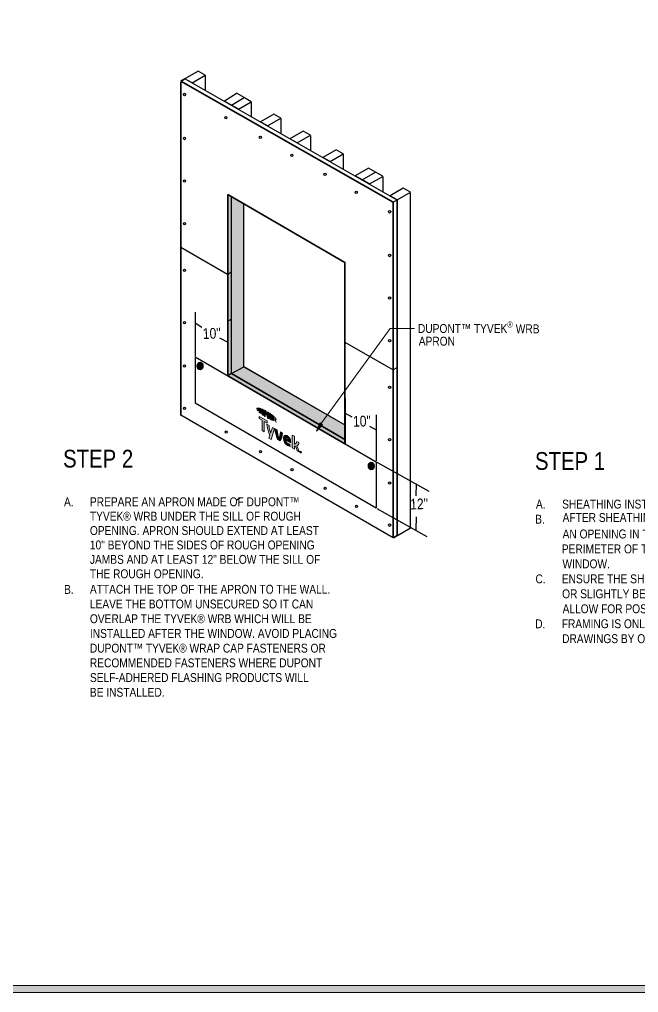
# Model space of a CAD drawing. Header units: inches. Extents: x -17.6 to 82.3, y -15.1 to 23.2.
# Drawn here: x 4.56 to 15.44, y -11.06 to 6.06 of the extents above; entities that cross this region are included whole.
import ezdxf

# ---------------------------------------------------------------- set-up
doc = ezdxf.new("R2010")
doc.units = ezdxf.units.IN
doc.header["$MEASUREMENT"] = 0
doc.linetypes.add('AI-Linetype-3', pattern=[1.199738, 0.599869, -0.119974, 0.119974, -0.119974, 0.119974, -0.119974])
doc.linetypes.add('AI-Linetype-4', pattern=[1.199738, 0.599869, -0.119974, 0.119974, -0.119974, 0.119974, -0.119974])
for name, color, linetype, lineweight in [('.ATI-TEXT', 7, 'Continuous', 0), ('G-ANNO-TTLB', 7, 'Continuous', 0), ('TYVEK', 7, 'Continuous', 0), ('wall scratch', 7, 'Continuous', 0), ('X-REF - TRACED', 7, 'Continuous', 0)]:
    doc.layers.add(name, color=color, linetype=linetype, lineweight=lineweight)

# ---------------------------------------------------------------- blocks, each defined once
blk = doc.blocks.new('Block_41')
at = {"layer": 'TYVEK', "color": 2, "lineweight": 25, "true_color": 0xffff00}
for p, q in [((8.287, 1.616), (8.22, 1.577)), ((8.287, -0.17), (8.22, -0.209))]:
    blk.add_line(p, q, dxfattribs=at)
blk = doc.blocks.new('Block_119')
at = {"layer": 'TYVEK', "color": 1, "lineweight": 25, "true_color": 0xff0000}
for points in [[(9.12, -0.749)], [(10.267, -1.411)]]:
    blk.add_lwpolyline(points, dxfattribs=at)
blk = doc.blocks.new('Block_297')
at = {"layer": 'TYVEK', "color": 252, "lineweight": 25, "true_color": 0x848484}
for centre in [(8.186, 4.334), (8.792, 3.988), (9.346, 3.671), (9.929, 3.338), (10.479, 3.02)]:
    blk.add_ellipse(centre, major_axis=(0, 0.0221), ratio=0.812499, dxfattribs=at)
blk = doc.blocks.new('Block_298')
at = {"layer": 'TYVEK', "color": 252, "lineweight": 25, "true_color": 0x848484}
for centre in [(8.189, -1.199), (8.795, -1.544), (9.349, -1.86), (9.932, -2.19), (10.482, -2.505)]:
    blk.add_ellipse(centre, major_axis=(0, 0.0221), ratio=0.812499, dxfattribs=at)
blk = doc.blocks.new('Block_355')
at = {"layer": 'X-REF - TRACED', "true_color": 0x848484, "transparency": 33554687}
h = blk.add_hatch(color=252, dxfattribs=at)
h.dxf.hatch_style = 2
edge = h.paths.add_edge_path()
edge.add_spline(control_points=[(8.728, -0.787), (8.728, -0.797), (8.737, -0.812), (8.751, -0.828), (8.751, -0.828), (8.751, -0.774), (8.751, -0.774), (8.737, -0.773), (8.728, -0.777), (8.728, -0.787)], knot_values=[0, 0, 0, 0, 1, 1, 1, 2, 2, 2, 3, 3, 3, 3], degree=3, periodic=0)
h = blk.add_hatch(color=252, dxfattribs=at)
h.dxf.hatch_style = 2
edge = h.paths.add_edge_path()
edge.add_spline(control_points=[(8.796, -0.849), (8.796, -0.853), (8.794, -0.853), (8.791, -0.852), (8.789, -0.85), (8.786, -0.848), (8.783, -0.846), (8.783, -0.846), (8.783, -0.793), (8.783, -0.793), (8.786, -0.794), (8.789, -0.795), (8.791, -0.796), (8.794, -0.798), (8.796, -0.8), (8.796, -0.804), (8.796, -0.804), (8.796, -0.849), (8.796, -0.849)], knot_values=[0, 0, 0, 0, 1, 1, 1, 2, 2, 2, 3, 3, 3, 4, 4, 4, 5, 5, 5, 6, 6, 6, 6], degree=3, periodic=0)
edge = h.paths.add_edge_path()
edge.add_spline(control_points=[(8.793, -0.783), (8.789, -0.781), (8.783, -0.779), (8.772, -0.776), (8.772, -0.776), (8.772, -0.849), (8.772, -0.849), (8.781, -0.858), (8.789, -0.864), (8.793, -0.866), (8.802, -0.872), (8.808, -0.868), (8.808, -0.858), (8.808, -0.858), (8.808, -0.809), (8.808, -0.809), (8.808, -0.799), (8.802, -0.789), (8.793, -0.783)], knot_values=[0, 0, 0, 0, 1, 1, 1, 2, 2, 2, 3, 3, 3, 4, 4, 4, 5, 5, 5, 6, 6, 6, 6], degree=3, periodic=0)
h = blk.add_hatch(color=252, dxfattribs=at)
h.dxf.hatch_style = 2
edge = h.paths.add_edge_path()
edge.add_spline(control_points=[(8.841, -0.883), (8.841, -0.888), (8.84, -0.89), (8.835, -0.886), (8.831, -0.883), (8.829, -0.88), (8.829, -0.875), (8.829, -0.875), (8.829, -0.796), (8.829, -0.796), (8.826, -0.795), (8.82, -0.792), (8.817, -0.791), (8.817, -0.791), (8.817, -0.871), (8.817, -0.871), (8.817, -0.884), (8.822, -0.892), (8.835, -0.901), (8.847, -0.909), (8.854, -0.906), (8.854, -0.892), (8.854, -0.892), (8.854, -0.808), (8.854, -0.808), (8.851, -0.807), (8.843, -0.803), (8.841, -0.801), (8.841, -0.801), (8.841, -0.883), (8.841, -0.883)], knot_values=[0, 0, 0, 0, 1, 1, 1, 2, 2, 2, 3, 3, 3, 4, 4, 4, 5, 5, 5, 6, 6, 6, 7, 7, 7, 8, 8, 8, 9, 9, 9, 10, 10, 10, 10], degree=3, periodic=0)
h = blk.add_hatch(color=252, dxfattribs=at)
h.dxf.hatch_style = 2
edge = h.paths.add_edge_path()
edge.add_spline(control_points=[(8.888, -0.876), (8.888, -0.881), (8.887, -0.882), (8.882, -0.879), (8.882, -0.879), (8.877, -0.877), (8.877, -0.877), (8.877, -0.877), (8.877, -0.835), (8.877, -0.835), (8.879, -0.836), (8.88, -0.836), (8.881, -0.837), (8.887, -0.84), (8.888, -0.843), (8.888, -0.848), (8.888, -0.848), (8.888, -0.876), (8.888, -0.876)], knot_values=[0, 0, 0, 0, 1, 1, 1, 2, 2, 2, 3, 3, 3, 4, 4, 4, 5, 5, 5, 6, 6, 6, 6], degree=3, periodic=0)
edge = h.paths.add_edge_path()
edge.add_spline(control_points=[(8.882, -0.823), (8.88, -0.821), (8.872, -0.817), (8.864, -0.813), (8.864, -0.813), (8.864, -0.919), (8.864, -0.919), (8.867, -0.921), (8.873, -0.925), (8.877, -0.927), (8.877, -0.927), (8.877, -0.891), (8.877, -0.891), (8.877, -0.891), (8.882, -0.894), (8.882, -0.894), (8.896, -0.902), (8.902, -0.898), (8.902, -0.885), (8.902, -0.885), (8.902, -0.853), (8.902, -0.853), (8.902, -0.84), (8.895, -0.83), (8.882, -0.823)], knot_values=[0, 0, 0, 0, 1, 1, 1, 2, 2, 2, 3, 3, 3, 4, 4, 4, 5, 5, 5, 6, 6, 6, 7, 7, 7, 8, 8, 8, 8], degree=3, periodic=0)
h = blk.add_hatch(color=252, dxfattribs=at)
h.dxf.hatch_style = 2
edge = h.paths.add_edge_path()
edge.add_spline(control_points=[(8.935, -0.94), (8.935, -0.944), (8.934, -0.946), (8.929, -0.943), (8.924, -0.941), (8.923, -0.938), (8.923, -0.933), (8.923, -0.933), (8.923, -0.867), (8.923, -0.867), (8.923, -0.863), (8.924, -0.861), (8.929, -0.864), (8.934, -0.867), (8.935, -0.87), (8.935, -0.874), (8.935, -0.874), (8.935, -0.94), (8.935, -0.94)], knot_values=[0, 0, 0, 0, 1, 1, 1, 2, 2, 2, 3, 3, 3, 4, 4, 4, 5, 5, 5, 6, 6, 6, 6], degree=3, periodic=0)
edge = h.paths.add_edge_path()
edge.add_spline(control_points=[(8.929, -0.849), (8.917, -0.841), (8.91, -0.843), (8.91, -0.857), (8.91, -0.857), (8.91, -0.927), (8.91, -0.927), (8.91, -0.942), (8.916, -0.951), (8.929, -0.958), (8.942, -0.965), (8.948, -0.963), (8.948, -0.947), (8.948, -0.947), (8.948, -0.881), (8.948, -0.881), (8.948, -0.866), (8.942, -0.857), (8.929, -0.849)], knot_values=[0, 0, 0, 0, 1, 1, 1, 2, 2, 2, 3, 3, 3, 4, 4, 4, 5, 5, 5, 6, 6, 6, 6], degree=3, periodic=0)
h = blk.add_hatch(color=252, dxfattribs=at)
h.dxf.hatch_style = 2
edge = h.paths.add_edge_path()
edge.add_spline(control_points=[(8.984, -0.94), (8.984, -0.94), (8.97, -0.878), (8.97, -0.878), (8.966, -0.875), (8.961, -0.871), (8.957, -0.869), (8.957, -0.869), (8.957, -0.971), (8.957, -0.971), (8.96, -0.972), (8.967, -0.975), (8.97, -0.977), (8.97, -0.977), (8.969, -0.916), (8.969, -0.916), (8.969, -0.916), (8.984, -0.982), (8.984, -0.982), (8.987, -0.984), (8.992, -0.986), (8.995, -0.987), (8.995, -0.987), (8.995, -0.897), (8.995, -0.897), (8.992, -0.894), (8.986, -0.89), (8.983, -0.888), (8.983, -0.888), (8.984, -0.94), (8.984, -0.94)], knot_values=[0, 0, 0, 0, 1, 1, 1, 2, 2, 2, 3, 3, 3, 4, 4, 4, 5, 5, 5, 6, 6, 6, 7, 7, 7, 8, 8, 8, 9, 9, 9, 10, 10, 10, 10], degree=3, periodic=0)
h = blk.add_hatch(color=252, dxfattribs=at)
h.dxf.hatch_style = 2
edge = h.paths.add_edge_path()
edge.add_spline(control_points=[(9.002, -0.916), (9.005, -0.919), (9.008, -0.921), (9.011, -0.924), (9.011, -0.924), (9.011, -0.992), (9.011, -0.992), (9.014, -0.993), (9.019, -0.994), (9.023, -0.995), (9.023, -0.995), (9.023, -0.934), (9.023, -0.934), (9.026, -0.937), (9.03, -0.94), (9.032, -0.942), (9.032, -0.942), (9.032, -0.929), (9.032, -0.929), (9.023, -0.92), (9.013, -0.912), (9.002, -0.902), (9.002, -0.902), (9.002, -0.916), (9.002, -0.916)], knot_values=[0, 0, 0, 0, 1, 1, 1, 2, 2, 2, 3, 3, 3, 4, 4, 4, 5, 5, 5, 6, 6, 6, 7, 7, 7, 8, 8, 8, 8], degree=3, periodic=0)
h = blk.add_hatch(color=252, dxfattribs=at)
h.dxf.hatch_style = 2
edge = h.paths.add_edge_path()
edge.add_spline(control_points=[(9.07, -0.985), (9.07, -0.995), (9.061, -0.999), (9.046, -0.999), (9.046, -0.999), (9.046, -0.944), (9.046, -0.944), (9.061, -0.96), (9.07, -0.975), (9.07, -0.985)], knot_values=[0, 0, 0, 0, 1, 1, 1, 2, 2, 2, 3, 3, 3, 3], degree=3, periodic=0)
h = blk.add_hatch(color=252, dxfattribs=at)
h.dxf.hatch_style = 2
edge = h.paths.add_edge_path()
edge.add_spline(control_points=[(9.063, -1.014), (9.063, -1.014), (9.064, -1.014), (9.064, -1.014), (9.064, -1.014), (9.066, -1.019), (9.066, -1.019), (9.066, -1.019), (9.068, -1.017), (9.068, -1.017), (9.068, -1.017), (9.07, -1.018), (9.07, -1.018), (9.07, -1.018), (9.07, -1.025), (9.07, -1.025), (9.07, -1.025), (9.069, -1.025), (9.069, -1.025), (9.069, -1.025), (9.069, -1.019), (9.069, -1.019), (9.069, -1.019), (9.066, -1.022), (9.066, -1.022), (9.066, -1.022), (9.066, -1.022), (9.066, -1.022), (9.066, -1.022), (9.064, -1.017), (9.064, -1.017), (9.064, -1.017), (9.064, -1.022), (9.064, -1.022), (9.064, -1.022), (9.063, -1.021), (9.063, -1.021), (9.063, -1.021), (9.063, -1.014), (9.063, -1.014)], knot_values=[0, 0, 0, 0, 1, 1, 1, 2, 2, 2, 3, 3, 3, 4, 4, 4, 5, 5, 5, 6, 6, 6, 7, 7, 7, 8, 8, 8, 9, 9, 9, 10, 10, 10, 11, 11, 11, 12, 12, 12, 13, 13, 13, 13], degree=3, periodic=0)
edge = h.paths.add_edge_path()
edge.add_spline(control_points=[(9.058, -1.012), (9.058, -1.012), (9.056, -1.011), (9.056, -1.011), (9.056, -1.011), (9.056, -1.01), (9.056, -1.01), (9.056, -1.01), (9.061, -1.013), (9.061, -1.013), (9.061, -1.013), (9.061, -1.014), (9.061, -1.014), (9.061, -1.014), (9.059, -1.013), (9.059, -1.013), (9.059, -1.013), (9.059, -1.019), (9.059, -1.019), (9.059, -1.019), (9.058, -1.019), (9.058, -1.019), (9.058, -1.019), (9.058, -1.012), (9.058, -1.012)], knot_values=[0, 0, 0, 0, 1, 1, 1, 2, 2, 2, 3, 3, 3, 4, 4, 4, 5, 5, 5, 6, 6, 6, 7, 7, 7, 8, 8, 8, 8], degree=3, periodic=0)
at = {"layer": 'X-REF - TRACED'}
for points, knots in [([(8.728, -0.787), (8.728, -0.797), (8.737, -0.812), (8.751, -0.828), (8.751, -0.828), (8.751, -0.774), (8.751, -0.774), (8.737, -0.773), (8.728, -0.777), (8.728, -0.787)], [0, 0, 0, 0, 1, 1, 1, 2, 2, 2, 3, 3, 3, 3]), ([(8.793, -0.783), (8.789, -0.781), (8.783, -0.779), (8.772, -0.776), (8.772, -0.776), (8.772, -0.849), (8.772, -0.849), (8.781, -0.858), (8.789, -0.864), (8.793, -0.866), (8.802, -0.872), (8.808, -0.868), (8.808, -0.858), (8.808, -0.858), (8.808, -0.809), (8.808, -0.809), (8.808, -0.799), (8.802, -0.789), (8.793, -0.783)], [0, 0, 0, 0, 1, 1, 1, 2, 2, 2, 3, 3, 3, 4, 4, 4, 5, 5, 5, 6, 6, 6, 6]), ([(8.796, -0.849), (8.796, -0.853), (8.794, -0.853), (8.791, -0.852), (8.789, -0.85), (8.786, -0.848), (8.783, -0.846), (8.783, -0.846), (8.783, -0.793), (8.783, -0.793), (8.786, -0.794), (8.789, -0.795), (8.791, -0.796), (8.794, -0.798), (8.796, -0.8), (8.796, -0.804), (8.796, -0.804), (8.796, -0.849), (8.796, -0.849)], [0, 0, 0, 0, 1, 1, 1, 2, 2, 2, 3, 3, 3, 4, 4, 4, 5, 5, 5, 6, 6, 6, 6]), ([(8.841, -0.883), (8.841, -0.888), (8.84, -0.89), (8.835, -0.886), (8.831, -0.883), (8.829, -0.88), (8.829, -0.875), (8.829, -0.875), (8.829, -0.796), (8.829, -0.796), (8.826, -0.795), (8.82, -0.792), (8.817, -0.791), (8.817, -0.791), (8.817, -0.871), (8.817, -0.871), (8.817, -0.884), (8.822, -0.892), (8.835, -0.901), (8.847, -0.909), (8.854, -0.906), (8.854, -0.892), (8.854, -0.892), (8.854, -0.808), (8.854, -0.808), (8.851, -0.807), (8.843, -0.803), (8.841, -0.801), (8.841, -0.801), (8.841, -0.883), (8.841, -0.883)], [0, 0, 0, 0, 1, 1, 1, 2, 2, 2, 3, 3, 3, 4, 4, 4, 5, 5, 5, 6, 6, 6, 7, 7, 7, 8, 8, 8, 9, 9, 9, 10, 10, 10, 10]), ([(8.882, -0.823), (8.88, -0.821), (8.872, -0.817), (8.864, -0.813), (8.864, -0.813), (8.864, -0.919), (8.864, -0.919), (8.867, -0.921), (8.873, -0.925), (8.877, -0.927), (8.877, -0.927), (8.877, -0.891), (8.877, -0.891), (8.877, -0.891), (8.882, -0.894), (8.882, -0.894), (8.896, -0.902), (8.902, -0.898), (8.902, -0.885), (8.902, -0.885), (8.902, -0.853), (8.902, -0.853), (8.902, -0.84), (8.895, -0.83), (8.882, -0.823)], [0, 0, 0, 0, 1, 1, 1, 2, 2, 2, 3, 3, 3, 4, 4, 4, 5, 5, 5, 6, 6, 6, 7, 7, 7, 8, 8, 8, 8]), ([(8.888, -0.876), (8.888, -0.881), (8.887, -0.882), (8.882, -0.879), (8.882, -0.879), (8.877, -0.877), (8.877, -0.877), (8.877, -0.877), (8.877, -0.835), (8.877, -0.835), (8.879, -0.836), (8.88, -0.836), (8.881, -0.837), (8.887, -0.84), (8.888, -0.843), (8.888, -0.848), (8.888, -0.848), (8.888, -0.876), (8.888, -0.876)], [0, 0, 0, 0, 1, 1, 1, 2, 2, 2, 3, 3, 3, 4, 4, 4, 5, 5, 5, 6, 6, 6, 6]), ([(8.929, -0.849), (8.917, -0.841), (8.91, -0.843), (8.91, -0.857), (8.91, -0.857), (8.91, -0.927), (8.91, -0.927), (8.91, -0.942), (8.916, -0.951), (8.929, -0.958), (8.942, -0.965), (8.948, -0.963), (8.948, -0.947), (8.948, -0.947), (8.948, -0.881), (8.948, -0.881), (8.948, -0.866), (8.942, -0.857), (8.929, -0.849)], [0, 0, 0, 0, 1, 1, 1, 2, 2, 2, 3, 3, 3, 4, 4, 4, 5, 5, 5, 6, 6, 6, 6]), ([(8.935, -0.94), (8.935, -0.944), (8.934, -0.946), (8.929, -0.943), (8.924, -0.941), (8.923, -0.938), (8.923, -0.933), (8.923, -0.933), (8.923, -0.867), (8.923, -0.867), (8.923, -0.863), (8.924, -0.861), (8.929, -0.864), (8.934, -0.867), (8.935, -0.87), (8.935, -0.874), (8.935, -0.874), (8.935, -0.94), (8.935, -0.94)], [0, 0, 0, 0, 1, 1, 1, 2, 2, 2, 3, 3, 3, 4, 4, 4, 5, 5, 5, 6, 6, 6, 6]), ([(8.984, -0.94), (8.984, -0.94), (8.97, -0.878), (8.97, -0.878), (8.966, -0.875), (8.961, -0.871), (8.957, -0.869), (8.957, -0.869), (8.957, -0.971), (8.957, -0.971), (8.96, -0.972), (8.967, -0.975), (8.97, -0.977), (8.97, -0.977), (8.969, -0.916), (8.969, -0.916), (8.969, -0.916), (8.984, -0.982), (8.984, -0.982), (8.987, -0.984), (8.992, -0.986), (8.995, -0.987), (8.995, -0.987), (8.995, -0.897), (8.995, -0.897), (8.992, -0.894), (8.986, -0.89), (8.983, -0.888), (8.983, -0.888), (8.984, -0.94), (8.984, -0.94)], [0, 0, 0, 0, 1, 1, 1, 2, 2, 2, 3, 3, 3, 4, 4, 4, 5, 5, 5, 6, 6, 6, 7, 7, 7, 8, 8, 8, 9, 9, 9, 10, 10, 10, 10]), ([(9.002, -0.916), (9.005, -0.919), (9.008, -0.921), (9.011, -0.924), (9.011, -0.924), (9.011, -0.992), (9.011, -0.992), (9.014, -0.993), (9.019, -0.994), (9.023, -0.995), (9.023, -0.995), (9.023, -0.934), (9.023, -0.934), (9.026, -0.937), (9.03, -0.94), (9.032, -0.942), (9.032, -0.942), (9.032, -0.929), (9.032, -0.929), (9.023, -0.92), (9.013, -0.912), (9.002, -0.902), (9.002, -0.902), (9.002, -0.916), (9.002, -0.916)], [0, 0, 0, 0, 1, 1, 1, 2, 2, 2, 3, 3, 3, 4, 4, 4, 5, 5, 5, 6, 6, 6, 7, 7, 7, 8, 8, 8, 8]), ([(9.07, -0.985), (9.07, -0.995), (9.061, -0.999), (9.046, -0.999), (9.046, -0.999), (9.046, -0.944), (9.046, -0.944), (9.061, -0.96), (9.07, -0.975), (9.07, -0.985)], [0, 0, 0, 0, 1, 1, 1, 2, 2, 2, 3, 3, 3, 3]), ([(9.058, -1.012), (9.058, -1.012), (9.056, -1.011), (9.056, -1.011), (9.056, -1.011), (9.056, -1.01), (9.056, -1.01), (9.056, -1.01), (9.061, -1.013), (9.061, -1.013), (9.061, -1.013), (9.061, -1.014), (9.061, -1.014), (9.061, -1.014), (9.059, -1.013), (9.059, -1.013), (9.059, -1.013), (9.059, -1.019), (9.059, -1.019), (9.059, -1.019), (9.058, -1.019), (9.058, -1.019), (9.058, -1.019), (9.058, -1.012), (9.058, -1.012)], [0, 0, 0, 0, 1, 1, 1, 2, 2, 2, 3, 3, 3, 4, 4, 4, 5, 5, 5, 6, 6, 6, 7, 7, 7, 8, 8, 8, 8]), ([(9.063, -1.014), (9.063, -1.014), (9.064, -1.014), (9.064, -1.014), (9.064, -1.014), (9.066, -1.019), (9.066, -1.019), (9.066, -1.019), (9.068, -1.017), (9.068, -1.017), (9.068, -1.017), (9.07, -1.018), (9.07, -1.018), (9.07, -1.018), (9.07, -1.025), (9.07, -1.025), (9.07, -1.025), (9.069, -1.025), (9.069, -1.025), (9.069, -1.025), (9.069, -1.019), (9.069, -1.019), (9.069, -1.019), (9.066, -1.022), (9.066, -1.022), (9.066, -1.022), (9.066, -1.022), (9.066, -1.022), (9.066, -1.022), (9.064, -1.017), (9.064, -1.017), (9.064, -1.017), (9.064, -1.022), (9.064, -1.022), (9.064, -1.022), (9.063, -1.021), (9.063, -1.021), (9.063, -1.021), (9.063, -1.014), (9.063, -1.014)], [0, 0, 0, 0, 1, 1, 1, 2, 2, 2, 3, 3, 3, 4, 4, 4, 5, 5, 5, 6, 6, 6, 7, 7, 7, 8, 8, 8, 9, 9, 9, 10, 10, 10, 11, 11, 11, 12, 12, 12, 13, 13, 13, 13])]:
    blk.add_open_spline(points, degree=3, knots=knots, dxfattribs=at)
blk = doc.blocks.new('Block_359')
at = {"layer": 'X-REF - TRACED', "true_color": 0x848484, "transparency": 33554687}
h = blk.add_hatch(color=252, dxfattribs=at)
h.dxf.hatch_style = 2
h.paths.add_polyline_path([(8.912, -1.003), (8.772, -0.922), (8.772, -0.96), (8.823, -0.989), (8.823, -1.17), (8.861, -1.192), (8.861, -1.012), (8.912, -1.041)])
h = blk.add_hatch(color=252, dxfattribs=at)
h.dxf.hatch_style = 2
edge = h.paths.add_edge_path()
edge.add_spline(control_points=[(9.145, -1.197), (9.143, -1.249), (9.133, -1.279), (9.116, -1.305), (9.101, -1.261), (9.091, -1.219), (9.088, -1.164), (9.088, -1.164), (9.05, -1.142), (9.05, -1.142), (9.054, -1.207), (9.066, -1.254), (9.096, -1.328), (9.096, -1.328), (9.137, -1.352), (9.137, -1.352), (9.166, -1.312), (9.177, -1.278), (9.183, -1.218), (9.183, -1.218), (9.145, -1.197), (9.145, -1.197)], knot_values=[0, 0, 0, 0, 1, 1, 1, 2, 2, 2, 3, 3, 3, 4, 4, 4, 5, 5, 5, 6, 6, 6, 7, 7, 7, 7], degree=3, periodic=0)
h = blk.add_hatch(color=252, dxfattribs=at)
h.dxf.hatch_style = 2
edge = h.paths.add_edge_path()
edge.add_spline(control_points=[(9.237, -1.314), (9.237, -1.314), (9.288, -1.344), (9.288, -1.344), (9.288, -1.344), (9.288, -1.34), (9.288, -1.34), (9.288, -1.323), (9.28, -1.305), (9.265, -1.297), (9.249, -1.287), (9.239, -1.294), (9.237, -1.314)], knot_values=[0, 0, 0, 0, 1, 1, 1, 2, 2, 2, 3, 3, 3, 4, 4, 4, 4], degree=3, periodic=0)
edge = h.paths.add_edge_path()
edge.add_spline(control_points=[(9.319, -1.45), (9.307, -1.449), (9.289, -1.443), (9.271, -1.433), (9.228, -1.408), (9.198, -1.358), (9.198, -1.307), (9.198, -1.257), (9.225, -1.239), (9.265, -1.262), (9.301, -1.283), (9.324, -1.325), (9.324, -1.367), (9.324, -1.377), (9.324, -1.384), (9.323, -1.39), (9.323, -1.39), (9.237, -1.341), (9.237, -1.341), (9.241, -1.368), (9.253, -1.386), (9.275, -1.399), (9.289, -1.407), (9.301, -1.411), (9.313, -1.412), (9.313, -1.412), (9.319, -1.45), (9.319, -1.45)], knot_values=[0, 0, 0, 0, 1, 1, 1, 2, 2, 2, 3, 3, 3, 4, 4, 4, 5, 5, 5, 6, 6, 6, 7, 7, 7, 8, 8, 8, 9, 9, 9, 9], degree=3, periodic=0)
h = blk.add_hatch(color=252, dxfattribs=at)
h.dxf.hatch_style = 2
edge = h.paths.add_edge_path()
edge.add_spline(control_points=[(9.436, -1.439), (9.436, -1.439), (9.481, -1.55), (9.481, -1.55), (9.481, -1.55), (9.44, -1.526), (9.44, -1.526), (9.44, -1.526), (9.409, -1.448), (9.409, -1.448), (9.403, -1.449), (9.397, -1.45), (9.39, -1.451), (9.39, -1.451), (9.39, -1.498), (9.39, -1.498), (9.39, -1.498), (9.353, -1.476), (9.353, -1.476), (9.353, -1.476), (9.353, -1.252), (9.353, -1.252), (9.353, -1.252), (9.39, -1.272), (9.39, -1.272), (9.39, -1.272), (9.39, -1.409), (9.39, -1.409), (9.416, -1.405), (9.429, -1.391), (9.433, -1.363), (9.433, -1.363), (9.47, -1.384), (9.47, -1.384), (9.469, -1.411), (9.458, -1.428), (9.436, -1.439)], knot_values=[0, 0, 0, 0, 1, 1, 1, 2, 2, 2, 3, 3, 3, 4, 4, 4, 5, 5, 5, 6, 6, 6, 7, 7, 7, 8, 8, 8, 9, 9, 9, 10, 10, 10, 11, 11, 11, 12, 12, 12, 12], degree=3, periodic=0)
at = {"layer": 'X-REF - TRACED'}
blk.add_lwpolyline([(8.912, -1.003), (8.772, -0.922), (8.772, -0.96), (8.823, -0.989), (8.823, -1.17), (8.861, -1.192), (8.861, -1.012), (8.912, -1.041)], close=True, dxfattribs=at)
for points, knots in [([(9.145, -1.197), (9.143, -1.249), (9.133, -1.279), (9.116, -1.305), (9.101, -1.261), (9.091, -1.219), (9.088, -1.164), (9.088, -1.164), (9.05, -1.142), (9.05, -1.142), (9.054, -1.207), (9.066, -1.254), (9.096, -1.328), (9.096, -1.328), (9.137, -1.352), (9.137, -1.352), (9.166, -1.312), (9.177, -1.278), (9.183, -1.218), (9.183, -1.218), (9.145, -1.197), (9.145, -1.197)], [0, 0, 0, 0, 1, 1, 1, 2, 2, 2, 3, 3, 3, 4, 4, 4, 5, 5, 5, 6, 6, 6, 7, 7, 7, 7]), ([(9.319, -1.45), (9.307, -1.449), (9.289, -1.443), (9.271, -1.433), (9.228, -1.408), (9.198, -1.358), (9.198, -1.307), (9.198, -1.257), (9.225, -1.239), (9.265, -1.262), (9.301, -1.283), (9.324, -1.325), (9.324, -1.367), (9.324, -1.377), (9.324, -1.384), (9.323, -1.39), (9.323, -1.39), (9.237, -1.341), (9.237, -1.341), (9.241, -1.368), (9.253, -1.386), (9.275, -1.399), (9.289, -1.407), (9.301, -1.411), (9.313, -1.412), (9.313, -1.412), (9.319, -1.45), (9.319, -1.45)], [0, 0, 0, 0, 1, 1, 1, 2, 2, 2, 3, 3, 3, 4, 4, 4, 5, 5, 5, 6, 6, 6, 7, 7, 7, 8, 8, 8, 9, 9, 9, 9]), ([(9.237, -1.314), (9.237, -1.314), (9.288, -1.344), (9.288, -1.344), (9.288, -1.344), (9.288, -1.34), (9.288, -1.34), (9.288, -1.323), (9.28, -1.305), (9.265, -1.297), (9.249, -1.287), (9.239, -1.294), (9.237, -1.314)], [0, 0, 0, 0, 1, 1, 1, 2, 2, 2, 3, 3, 3, 4, 4, 4, 4]), ([(9.436, -1.439), (9.436, -1.439), (9.481, -1.55), (9.481, -1.55), (9.481, -1.55), (9.44, -1.526), (9.44, -1.526), (9.44, -1.526), (9.409, -1.448), (9.409, -1.448), (9.403, -1.449), (9.397, -1.45), (9.39, -1.451), (9.39, -1.451), (9.39, -1.498), (9.39, -1.498), (9.39, -1.498), (9.353, -1.476), (9.353, -1.476), (9.353, -1.476), (9.353, -1.252), (9.353, -1.252), (9.353, -1.252), (9.39, -1.272), (9.39, -1.272), (9.39, -1.272), (9.39, -1.409), (9.39, -1.409), (9.416, -1.405), (9.429, -1.391), (9.433, -1.363), (9.433, -1.363), (9.47, -1.384), (9.47, -1.384), (9.469, -1.411), (9.458, -1.428), (9.436, -1.439)], [0, 0, 0, 0, 1, 1, 1, 2, 2, 2, 3, 3, 3, 4, 4, 4, 5, 5, 5, 6, 6, 6, 7, 7, 7, 8, 8, 8, 9, 9, 9, 10, 10, 10, 11, 11, 11, 12, 12, 12, 12])]:
    blk.add_open_spline(points, degree=3, knots=knots, dxfattribs=at)
blk = doc.blocks.new('Block_358')
at = {"layer": 'X-REF - TRACED', "true_color": 0x848484, "transparency": 33554687}
h = blk.add_hatch(color=252, dxfattribs=at)
h.dxf.hatch_style = 2
edge = h.paths.add_edge_path()
edge.add_spline(control_points=[(9.006, -1.116), (9.006, -1.116), (8.972, -1.217), (8.972, -1.217), (8.958, -1.175), (8.948, -1.134), (8.945, -1.081), (8.945, -1.081), (8.908, -1.059), (8.908, -1.059), (8.912, -1.125), (8.924, -1.172), (8.953, -1.245), (8.953, -1.245), (8.961, -1.25), (8.961, -1.25), (8.961, -1.25), (8.942, -1.307), (8.942, -1.307), (8.942, -1.307), (8.979, -1.329), (8.979, -1.329), (8.979, -1.329), (9.043, -1.138), (9.043, -1.138), (9.043, -1.138), (9.006, -1.116), (9.006, -1.116)], knot_values=[0, 0, 0, 0, 1, 1, 1, 2, 2, 2, 3, 3, 3, 4, 4, 4, 5, 5, 5, 6, 6, 6, 7, 7, 7, 8, 8, 8, 9, 9, 9, 9], degree=3, periodic=0)
at = {"layer": 'X-REF - TRACED'}
blk.add_open_spline([(9.006, -1.116), (9.006, -1.116), (8.972, -1.217), (8.972, -1.217), (8.958, -1.175), (8.948, -1.134), (8.945, -1.081), (8.945, -1.081), (8.908, -1.059), (8.908, -1.059), (8.912, -1.125), (8.924, -1.172), (8.953, -1.245), (8.953, -1.245), (8.961, -1.25), (8.961, -1.25), (8.961, -1.25), (8.942, -1.307), (8.942, -1.307), (8.942, -1.307), (8.979, -1.329), (8.979, -1.329), (8.979, -1.329), (9.043, -1.138), (9.043, -1.138), (9.043, -1.138), (9.006, -1.116), (9.006, -1.116)], degree=3, knots=[0, 0, 0, 0, 1, 1, 1, 2, 2, 2, 3, 3, 3, 4, 4, 4, 5, 5, 5, 6, 6, 6, 7, 7, 7, 8, 8, 8, 9, 9, 9, 9], dxfattribs=at)
blk.add_blockref('Block_359', (0, 0), dxfattribs=at)
blk = doc.blocks.new('Block_360')
at = {"layer": 'X-REF - TRACED', "true_color": 0x848484, "transparency": 33554687}
h = blk.add_hatch(color=252, dxfattribs=at)
h.dxf.hatch_style = 2
edge = h.paths.add_edge_path()
edge.add_spline(control_points=[(9.499, -1.546), (9.499, -1.546), (9.499, -1.55), (9.499, -1.55), (9.499, -1.55), (9.501, -1.551), (9.501, -1.551), (9.502, -1.552), (9.503, -1.552), (9.503, -1.55), (9.503, -1.549), (9.502, -1.548), (9.501, -1.547), (9.501, -1.547), (9.499, -1.546), (9.499, -1.546)], knot_values=[0, 0, 0, 0, 1, 1, 1, 2, 2, 2, 3, 3, 3, 4, 4, 4, 5, 5, 5, 5], degree=3, periodic=0)
edge = h.paths.add_edge_path()
edge.add_spline(control_points=[(9.496, -1.542), (9.496, -1.542), (9.501, -1.544), (9.501, -1.544), (9.504, -1.546), (9.505, -1.549), (9.505, -1.552), (9.505, -1.554), (9.505, -1.555), (9.503, -1.554), (9.504, -1.557), (9.505, -1.559), (9.506, -1.562), (9.506, -1.562), (9.503, -1.56), (9.503, -1.56), (9.502, -1.557), (9.501, -1.555), (9.5, -1.553), (9.5, -1.553), (9.499, -1.552), (9.499, -1.552), (9.499, -1.552), (9.499, -1.557), (9.499, -1.557), (9.499, -1.557), (9.496, -1.556), (9.496, -1.556), (9.496, -1.556), (9.496, -1.542), (9.496, -1.542)], knot_values=[0, 0, 0, 0, 1, 1, 1, 2, 2, 2, 3, 3, 3, 4, 4, 4, 5, 5, 5, 6, 6, 6, 7, 7, 7, 8, 8, 8, 9, 9, 9, 10, 10, 10, 10], degree=3, periodic=0)
edge = h.paths.add_edge_path()
edge.add_spline(control_points=[(9.501, -1.541), (9.495, -1.537), (9.491, -1.539), (9.491, -1.546), (9.491, -1.553), (9.495, -1.559), (9.501, -1.562), (9.507, -1.566), (9.51, -1.564), (9.51, -1.557), (9.51, -1.55), (9.507, -1.544), (9.501, -1.541)], knot_values=[0, 0, 0, 0, 1, 1, 1, 2, 2, 2, 3, 3, 3, 4, 4, 4, 4], degree=3, periodic=0)
edge = h.paths.add_edge_path()
edge.add_spline(control_points=[(9.501, -1.538), (9.508, -1.542), (9.513, -1.55), (9.513, -1.558), (9.513, -1.567), (9.508, -1.569), (9.501, -1.565), (9.493, -1.561), (9.489, -1.553), (9.489, -1.544), (9.489, -1.536), (9.493, -1.533), (9.501, -1.538)], knot_values=[0, 0, 0, 0, 1, 1, 1, 2, 2, 2, 3, 3, 3, 4, 4, 4, 4], degree=3, periodic=0)
at = {"layer": 'X-REF - TRACED'}
for points, knots in [([(9.501, -1.538), (9.508, -1.542), (9.513, -1.55), (9.513, -1.558), (9.513, -1.567), (9.508, -1.569), (9.501, -1.565), (9.493, -1.561), (9.489, -1.553), (9.489, -1.544), (9.489, -1.536), (9.493, -1.533), (9.501, -1.538)], [0, 0, 0, 0, 1, 1, 1, 2, 2, 2, 3, 3, 3, 4, 4, 4, 4]), ([(9.501, -1.541), (9.495, -1.537), (9.491, -1.539), (9.491, -1.546), (9.491, -1.553), (9.495, -1.559), (9.501, -1.562), (9.507, -1.566), (9.51, -1.564), (9.51, -1.557), (9.51, -1.55), (9.507, -1.544), (9.501, -1.541)], [0, 0, 0, 0, 1, 1, 1, 2, 2, 2, 3, 3, 3, 4, 4, 4, 4]), ([(9.496, -1.542), (9.496, -1.542), (9.501, -1.544), (9.501, -1.544), (9.504, -1.546), (9.505, -1.549), (9.505, -1.552), (9.505, -1.554), (9.505, -1.555), (9.503, -1.554), (9.504, -1.557), (9.505, -1.559), (9.506, -1.562), (9.506, -1.562), (9.503, -1.56), (9.503, -1.56), (9.502, -1.557), (9.501, -1.555), (9.5, -1.553), (9.5, -1.553), (9.499, -1.552), (9.499, -1.552), (9.499, -1.552), (9.499, -1.557), (9.499, -1.557), (9.499, -1.557), (9.496, -1.556), (9.496, -1.556), (9.496, -1.556), (9.496, -1.542), (9.496, -1.542)], [0, 0, 0, 0, 1, 1, 1, 2, 2, 2, 3, 3, 3, 4, 4, 4, 5, 5, 5, 6, 6, 6, 7, 7, 7, 8, 8, 8, 9, 9, 9, 10, 10, 10, 10]), ([(9.499, -1.546), (9.499, -1.546), (9.499, -1.55), (9.499, -1.55), (9.499, -1.55), (9.501, -1.551), (9.501, -1.551), (9.502, -1.552), (9.503, -1.552), (9.503, -1.55), (9.503, -1.549), (9.502, -1.548), (9.501, -1.547), (9.501, -1.547), (9.499, -1.546), (9.499, -1.546)], [0, 0, 0, 0, 1, 1, 1, 2, 2, 2, 3, 3, 3, 4, 4, 4, 5, 5, 5, 5])]:
    blk.add_open_spline(points, degree=3, knots=knots, dxfattribs=at)
blk = doc.blocks.new('Block_357')
at = {"layer": 'X-REF - TRACED'}
for name in ['Block_358', 'Block_360']:
    blk.add_blockref(name, (0, 0), dxfattribs=at)
blk = doc.blocks.new('Block_356')
at = {"layer": 'X-REF - TRACED'}
blk.add_blockref('Block_357', (0, 0), dxfattribs=at)
blk = doc.blocks.new('Block_354')
at = {"layer": 'X-REF - TRACED'}
for name in ['Block_355', 'Block_356']:
    blk.add_blockref(name, (0, 0), dxfattribs=at)
blk = doc.blocks.new('Block_433')
at = {"layer": '.ATI-TEXT', "char_height": 0.2, "attachment_point": 7}
for s, insert in [('\\C18;\\c0;\\FArial Narrow|b0|i0|c1;\\H0.156250;\\W1.000000;A.', (13.639, -2.547)), ('\\C18;\\c0;\\FArial Narrow|b0|i0|c1;\\H0.156250;\\W1.000000;SHEATHING INSTALLED OVER STUDS.', (14.1, -2.547)), ('\\C18;\\c0;\\FArial Narrow|b0|i0|c1;\\H0.156250;\\W1.000000;B.', (13.626, -2.81)), ('\\C18;\\c0;\\FArial Narrow|b0|i0|c1;\\H0.156250;\\W1.000000;AFTER SHEATHING HAS BEEN INSTALLED, CUT', (14.108, -2.81)), ('\\C18;\\c0;\\FArial Narrow|b0|i0|c1;\\H0.156250;\\W1.000000;AN OPENING IN THE SHEATHING ALONG THE', (14.108, -3.073)), ('\\C18;\\c0;\\FArial Narrow|b0|i0|c1;\\H0.156250;\\W1.000000;PERIMETER OF THE ROUGH OPENING FOR', (14.094, -3.336)), ('\\C18;\\c0;\\FArial Narrow|b0|i0|c1;\\H0.156250;\\W1.000000;WINDOW.', (14.105, -3.599)), ('\\C18;\\c0;\\FArial Narrow|b0|i0|c1;\\H0.156250;\\W1.000000;C.', (13.631, -3.862)), ('\\C18;\\c0;\\FArial Narrow|b0|i0|c1;\\H0.156250;\\W1.000000;ENSURE THE SHEATHING IS CUT FLUSH WITH', (14.094, -3.862)), ('\\C18;\\c0;\\FArial Narrow|b0|i0|c1;\\H0.156250;\\W1.000000;OR SLIGHTLY BELOW THE SILL FRAMING TO', (14.099, -4.125)), ('\\C18;\\c0;\\FArial Narrow|b0|i0|c1;\\H0.156250;\\W1.000000;ALLOW FOR POSITIVE DRAINAGE.', (14.108, -4.389)), ('\\C18;\\c0;\\FArial Narrow|b0|i0|c1;\\H0.156250;\\W1.000000;D.', (13.626, -4.652)), ('\\C18;\\c0;\\FArial Narrow|b0|i0|c1;\\H0.156250;\\W1.000000;FRAMING IS ONLY SHOWN SCHEMATICALLY. SEE', (14.093, -4.652)), ('\\C18;\\c0;\\FArial Narrow|b0|i0|c1;\\H0.156250;\\W1.000000;DRAWINGS BY OTHERS FOR DETAILED INFORMATION.', (14.099, -4.915))]:
    blk.add_mtext(s, dxfattribs=dict(at, insert=insert))
blk = doc.blocks.new('Block_434')
at = {"layer": '.ATI-TEXT', "char_height": 0.2, "attachment_point": 7}
for s, insert in [('\\C18;\\c0;\\FArial Narrow|b0|i0|c1;\\H0.156250;\\W1.000000;A.', (5.338, -2.506)), ('\\C18;\\c0;\\FArial Narrow|b0|i0|c1;\\H0.156250;\\W1.000000;PREPARE AN APRON MADE OF DUPONT™ ', (5.794, -2.506)), ('\\C18;\\c0;\\FArial Narrow|b0|i0|c1;\\H0.156250;\\W1.000000;TYVEK® WRB UNDER THE SILL OF ROUGH', (5.794, -2.76)), ('\\C18;\\c0;\\FArial Narrow|b0|i0|c1;\\H0.156250;\\W1.000000;OPENING. APRON SHOULD EXTEND AT LEAST', (5.794, -3.013)), ('\\C18;\\c0;\\FArial Narrow|b0|i0|c1;\\H0.156250;\\W1.000000;10" BEYOND THE SIDES OF ROUGH OPENING', (5.794, -3.266)), ('\\C18;\\c0;\\FArial Narrow|b0|i0|c1;\\H0.156250;\\W1.000000;JAMBS AND AT LEAST 12" BELOW THE SILL OF', (5.794, -3.52)), ('\\C18;\\c0;\\FArial Narrow|b0|i0|c1;\\H0.156250;\\W1.000000;THE ROUGH OPENING.', (5.794, -3.773)), ('\\C18;\\c0;\\FArial Narrow|b0|i0|c1;\\H0.156250;\\W1.000000;B.', (5.339, -4.046)), ('\\C18;\\c0;\\FArial Narrow|b0|i0|c1;\\H0.156250;\\W1.000000;ATTACH THE TOP OF THE APRON TO THE WALL. ', (5.794, -4.046)), ('\\C18;\\c0;\\FArial Narrow|b0|i0|c1;\\H0.156250;\\W1.000000;LEAVE THE BOTTOM UNSECURED SO IT CAN ', (5.794, -4.305)), ('\\C18;\\c0;\\FArial Narrow|b0|i0|c1;\\H0.156250;\\W1.000000;OVERLAP THE TYVEK® WRB WHICH WILL BE ', (5.794, -4.564)), ('\\C18;\\c0;\\FArial Narrow|b0|i0|c1;\\H0.156250;\\W1.000000;INSTALLED AFTER THE WINDOW. AVOID PLACING', (5.794, -4.823)), ('\\C18;\\c0;\\FArial Narrow|b0|i0|c1;\\H0.156250;\\W1.000000;DUPONT™ TYVEK® WRAP CAP FASTENERS OR', (5.794, -5.082)), ('\\C18;\\c0;\\FArial Narrow|b0|i0|c1;\\H0.156250;\\W1.000000;RECOMMENDED FASTENERS WHERE DUPONT ', (5.794, -5.341)), ('\\C18;\\c0;\\FArial Narrow|b0|i0|c1;\\H0.156250;\\W1.000000;SELF-ADHERED FLASHING PRODUCTS WILL ', (5.794, -5.6)), ('\\C18;\\c0;\\FArial Narrow|b0|i0|c1;\\H0.156250;\\W1.000000;BE INSTALLED.', (5.794, -5.859))]:
    blk.add_mtext(s, dxfattribs=dict(at, insert=insert))
blk = doc.blocks.new('Block_465')
at = {"layer": '.ATI-TEXT', "char_height": 0.2, "attachment_point": 7}
for s, insert in [('\\C18;\\c0;\\FArial Narrow|b0|i0|c1;\\H0.156250;\\W1.000000;DUPONT™ TYVEK', (11.564, 0.543)), ('\\C18;\\c0;\\FArial Narrow|b0|i0|c1;\\H0.109375;\\W1.000000;®', (13.135, 0.639)), ('\\C18;\\c0;\\FArial Narrow|b0|i0|c1;\\H0.156253;\\W1.000000;WRB', (13.284, 0.54)), ('\\C18;\\c0;\\FArial Narrow|b0|i0|c1;\\H0.156250;\\W1.000000;APRON', (11.578, 0.32))]:
    blk.add_mtext(s, dxfattribs=dict(at, insert=insert))
blk = doc.blocks.new('Block_464')
at = {"layer": '.ATI-TEXT', "true_color": 0x000000, "transparency": 33554687}
h = blk.add_hatch(color=18, dxfattribs=at)
h.dxf.hatch_style = 2
h.paths.add_polyline_path([(9.884, -1.064), (9.778, -1.182), (9.84, -1.036)])
at = {"layer": '.ATI-TEXT', "color": 18, "lineweight": 0, "true_color": 0x000000}
for p, q in [((9.824, -1.096), (11.075, 0.622)), ((11.075, 0.622), (11.505, 0.622))]:
    blk.add_line(p, q, dxfattribs=at)
at = {"layer": '.ATI-TEXT'}
blk.add_lwpolyline([(9.884, -1.064), (9.778, -1.182), (9.84, -1.036), (9.84, -1.036)], close=True, dxfattribs=at)
blk.add_blockref('Block_465', (0, 0), dxfattribs=at)

msp = doc.modelspace()

# ---------------------------------------------------------------- hatches: boundary and pattern name
at = {"layer": 'G-ANNO-TTLB', "true_color": 0xff00ff, "transparency": 33554687}
h = msp.add_hatch(color=6, dxfattribs=at)
edge = h.paths.add_edge_path()
edge.add_spline(control_points=[(24.625, -11.062), (24.625, -11.062), (-16.062, -11.062), (-16.062, -11.062), (-16.062, -11.062), (-16.062, 23.063), (-16.062, 23.063), (-16.062, 23.063), (24.625, 23.063), (24.625, 23.063), (24.625, 23.063), (24.625, -11.062), (24.625, -11.062)], knot_values=[0, 0, 0, 0, 1, 1, 1, 2, 2, 2, 3, 3, 3, 4, 4, 4, 4], degree=3, periodic=0)
edge = h.paths.add_edge_path()
edge.add_spline(control_points=[(-15.938, 22.938), (-15.938, 22.938), (-15.938, -10.938), (-15.938, -10.938), (-15.938, -10.938), (24.5, -10.938), (24.5, -10.938), (24.5, -10.938), (24.5, 22.938), (24.5, 22.938), (24.5, 22.938), (-15.938, 22.938), (-15.938, 22.938)], knot_values=[0, 0, 0, 0, 1, 1, 1, 2, 2, 2, 3, 3, 3, 4, 4, 4, 4], degree=3, periodic=0)
edge.add_line((-15.937, 22.938), (-15.938, 22.938))
at = {"layer": 'TYVEK', "true_color": 0x808080, "transparency": 33554559}
h = msp.add_hatch(color=8, dxfattribs=at)
h.dxf.hatch_style = 2
h.paths.add_polyline_path([(8.5, -0.05), (8.216, -0.211), (8.216, 2.977), (8.5, 2.81)])
at = {"layer": 'TYVEK', "true_color": 0x003b71, "transparency": 33554687}
h = msp.add_hatch(color=156, dxfattribs=at)
h.dxf.hatch_style = 2
edge = h.paths.add_edge_path()
edge.add_ellipse((7.731, -0.037), major_axis=(0, 0.0664), ratio=0.766948, start_angle=0, end_angle=360)
at = {"layer": 'TYVEK', "true_color": 0xd6d6d6, "transparency": 33554559}
h = msp.add_hatch(color=254, dxfattribs=at)
h.dxf.hatch_style = 2
h.paths.add_polyline_path([(8.503, -0.046), (8.216, -0.209), (10.276, -1.404), (10.275, -1.074)])
at = {"layer": 'TYVEK', "true_color": 0x003b71, "transparency": 33554687}
h = msp.add_hatch(color=156, dxfattribs=at)
h.dxf.hatch_style = 2
edge = h.paths.add_edge_path()
edge.add_ellipse((10.743, -1.797), major_axis=(0, 0.0664), ratio=0.766948, start_angle=0, end_angle=360)

# ---------------------------------------------------------------- linework, layer by layer
at = {"layer": 'G-ANNO-TTLB', "color": 6, "lineweight": 9, "true_color": 0xff00ff}
for p, q in [((-15.938, -10.938), (24.5, -10.938)), ((24.5, -10.938), (-15.938, -10.938)), ((-16.062, -11.062), (24.625, -11.062))]:
    msp.add_line(p, q, dxfattribs=at)
at = {"layer": 'G-ANNO-TTLB'}
for points in [[(24.625, -11.062), (24.625, -11.062), (-16.062, -11.062), (-16.062, -11.062), (-16.062, -11.062), (-16.062, 23.063), (-16.062, 23.063), (-16.062, 23.063), (24.625, 23.063), (24.625, 23.063), (24.625, 23.063), (24.625, -11.062), (24.625, -11.062)], [(-15.938, 22.938), (-15.938, 22.938), (-15.938, -10.938), (-15.938, -10.938), (-15.938, -10.938), (24.5, -10.938), (24.5, -10.938), (24.5, -10.938), (24.5, 22.938), (24.5, 22.938), (24.5, 22.938), (-15.938, 22.938), (-15.938, 22.938)]]:
    msp.add_open_spline(points, degree=3, knots=[0, 0, 0, 0, 1, 1, 1, 2, 2, 2, 3, 3, 3, 4, 4, 4, 4], dxfattribs=at)
at = {"layer": 'TYVEK', "color": 33, "lineweight": 25, "true_color": 0xcc9966}
for p, q in [((7.698, 5.153), (7.465, 5.019)), ((7.824, 5.082), (7.699, 5.153)), ((7.59, 4.947), (7.465, 5.019)), ((7.59, 4.947), (7.824, 5.082)), ((7.824, 5.082), (7.824, 4.814)), ((8.382, 4.764), (8.161, 4.625)), ((8.286, 4.553), (8.161, 4.625)), ((8.286, 4.553), (8.506, 4.688)), ((8.506, 4.689), (8.381, 4.761)), ((8.632, 4.613), (8.51, 4.686)), ((8.411, 4.482), (8.286, 4.553)), ((8.405, 4.482), (8.632, 4.613)), ((8.632, 4.612), (8.632, 4.352)), ((9.027, 4.397), (8.793, 4.262)), ((8.918, 4.191), (9.152, 4.326)), ((9.152, 4.326), (9.027, 4.397)), ((9.152, 4.323), (9.152, 4.058)), ((8.918, 4.191), (8.793, 4.262)), ((9.546, 4.099), (9.313, 3.964)), ((9.438, 3.893), (9.313, 3.964)), ((9.438, 3.891), (9.672, 4.026)), ((9.671, 4.026), (9.546, 4.098)), ((9.672, 4.023), (9.672, 3.762)), ((10.125, 3.769), (9.892, 3.634)), ((10.25, 3.697), (10.125, 3.769)), ((10.017, 3.562), (9.892, 3.634)), ((10.017, 3.562), (10.251, 3.697)), ((10.25, 3.695), (10.25, 3.428)), ((10.693, 3.445), (10.46, 3.31)), ((10.587, 3.238), (10.462, 3.31)), ((10.713, 3.167), (10.944, 3.3)), ((10.944, 3.302), (10.819, 3.373)), ((10.944, 3.3), (10.944, 3.034)), ((10.713, 3.167), (10.588, 3.238)), ((11.306, 3.093), (11.073, 2.958)), ((11.432, 3.022), (11.306, 3.093)), ((11.073, 2.958), (11.073, 2.958)), ((11.198, 2.887), (11.073, 2.958)), ((11.198, 2.887), (11.432, 3.022)), ((11.435, -2.872), (11.432, 3.019)), ((11.202, -3.017), (11.435, -2.882))]:
    msp.add_line(p, q, dxfattribs=at)
at = {"layer": 'TYVEK', "color": 2, "lineweight": 25, "true_color": 0xffff00}
for p, q in [((7.463, 5.016), (7.396, 4.977)), ((7.463, 5.009), (7.396, 4.971)), ((7.464, 5.01), (7.4, 4.973)), ((11.198, 2.885), (7.465, 5.017)), ((8.287, -0.17), (8.287, 2.937)), ((11.196, 2.884), (11.129, 2.845)), ((7.392, 2.057), (8.216, 1.58)), ((10.28, 0.385), (11.125, -0.104)), ((11.192, -0.066), (11.125, -0.104)), ((7.392, -0.894), (11.125, -3.055))]:
    msp.add_line(p, q, dxfattribs=at)
at = {"layer": 'TYVEK', "color": 2, "lineweight": 35, "true_color": 0xffff00}
for p, q in [((11.129, 2.845), (7.396, 4.977)), ((7.396, 4.959), (7.396, -0.905)), ((11.129, 2.839), (11.129, -3.055)), ((11.196, -3.016), (11.196, 2.878)), ((8.287, -0.17), (10.28, -1.327)), ((11.199, -3.02), (11.132, -3.058))]:
    msp.add_line(p, q, dxfattribs=at)
at = {"layer": 'TYVEK', "color": 18, "lineweight": 25, "true_color": 0x000000}
msp.add_line((8.503, -0.046), (8.503, 2.807), dxfattribs=at)
at = {"layer": 'TYVEK', "color": 1, "lineweight": 25, "true_color": 0xff0000}
for p, q in [((7.644, 0.909), (7.644, 0.137)), ((7.643, 0.724), (7.761, 0.648)), ((8.222, 0.599), (8.222, -0.209)), ((8.076, 0.459), (8.217, 0.381)), ((10.284, -0.608), (10.284, -1.4)), ((10.282, -0.864), (10.399, -0.929)), ((10.829, -0.896), (10.829, -1.704)), ((10.709, -1.096), (10.826, -1.162)), ((10.843, -1.729), (11.756, -2.237)), ((11.531, -2.112), (11.524, -2.32)), ((10.843, -2.546), (11.72, -3.036)), ((11.531, -2.689), (11.524, -2.919))]:
    msp.add_line(p, q, dxfattribs=at)
at = {"layer": 'TYVEK', "color": 4, "lineweight": 25, "true_color": 0x00ffff}
for p, q in [((7.644, 0.128), (7.644, -0.687)), ((7.644, 0.124), (10.829, -1.72)), ((7.644, -0.687), (10.829, -2.535)), ((10.829, -1.72), (10.829, -2.535))]:
    msp.add_line(p, q, dxfattribs=at)
at = {"layer": 'TYVEK', "color": 18, "lineweight": 25, "true_color": 0x080808}
for p, q in [((7.718, -0.037), (7.745, -0.037)), ((7.731, -0.02), (7.731, -0.054)), ((10.73, -1.797), (10.757, -1.797)), ((10.743, -1.78), (10.743, -1.814))]:
    msp.add_line(p, q, dxfattribs=at)
at = {"layer": 'TYVEK', "color": 33, "lineweight": 25, "true_color": 0xcc9966}
msp.add_lwpolyline([(10.585, 3.238), (10.819, 3.373), (10.694, 3.445)], dxfattribs=at)
at = {"layer": 'TYVEK'}
for points in [[(8.5, -0.05), (8.216, -0.211), (8.216, 2.977), (8.5, 2.81)], [(8.503, -0.046), (8.216, -0.209), (10.276, -1.404), (10.275, -1.074)]]:
    msp.add_lwpolyline(points, close=True, dxfattribs=at)
at = {"layer": 'TYVEK', "color": 2, "lineweight": 35, "true_color": 0xffff00}
msp.add_lwpolyline([(8.22, 2.98), (10.28, 1.786), (10.28, -1.404), (8.22, -0.211)], close=True, dxfattribs=at)
at = {"layer": 'TYVEK', "color": 1, "lineweight": 25, "true_color": 0xff0000}
for points in [[(7.644, 0.726)], [(10.829, -1.089)], [(8.35, -2.734)]]:
    msp.add_lwpolyline(points, dxfattribs=at)
at = {"layer": 'TYVEK', "color": 18, "lineweight": 25, "true_color": 0x000000}
msp.add_lwpolyline([(8.287, -0.17), (8.5, -0.048), (10.275, -1.072)], dxfattribs=at)
at = {"layer": 'TYVEK', "color": 252, "lineweight": 25, "true_color": 0x848484}
for centre in [(7.459, 4.741), (7.459, 3.969), (7.459, 3.219), (11.066, 2.678), (7.459, 2.469), (11.066, 1.91), (7.459, 1.648), (11.066, 1.16), (7.459, 0.726), (11.066, 0.41), (7.459, -0.037), (11.066, -0.411), (7.459, -0.781), (11.066, -1.333), (11.066, -2.096), (11.066, -2.836)]:
    msp.add_ellipse(centre, major_axis=(0, 0.0221), ratio=0.812499, dxfattribs=at)
at = {"layer": 'TYVEK', "color": 18, "lineweight": 25, "true_color": 0x000000}
for centre in [(7.731, -0.037), (10.743, -1.797)]:
    msp.add_ellipse(centre, major_axis=(0, 0.0664), ratio=0.766948, dxfattribs=at)
at = {"layer": 'TYVEK', "color": 18, "lineweight": 25, "true_color": 0x080808}
for centre in [(7.731, -0.037), (10.743, -1.797)]:
    msp.add_ellipse(centre, major_axis=(0, 0.0171), ratio=0.788846, dxfattribs=at)
at = {"layer": 'wall scratch', "color": 2, "lineweight": 25, "true_color": 0xffff00}
for p, q in [((8.286, 0.79), (8.229, 0.758)), ((8.425, -2.366), (8.359, -2.404)), ((8.431, -2.361), (8.364, -2.399))]:
    msp.add_line(p, q, dxfattribs=at)
at = {"layer": 'wall scratch', "color": 252, "linetype": 'AI-Linetype-4', "lineweight": 25, "true_color": 0x848484}
msp.add_lwpolyline([(8.677, -0.479)], dxfattribs=at)
at = {"layer": 'wall scratch', "color": 252, "linetype": 'AI-Linetype-3', "lineweight": 25, "true_color": 0x848484}
msp.add_lwpolyline([(9.824, -1.143)], dxfattribs=at)
at = {"layer": 'wall scratch', "color": 2, "lineweight": 25, "true_color": 0xffff00}
msp.add_lwpolyline([(8.75, -1.856)], dxfattribs=at)

# ---------------------------------------------------------------- block references
at = {"layer": '.ATI-TEXT'}
for name in ['Block_464', 'Block_434', 'Block_433']:
    msp.add_blockref(name, (0, 0), dxfattribs=at)
at = {"layer": 'TYVEK'}
for name in ['Block_297', 'Block_41', 'Block_119', 'Block_298']:
    msp.add_blockref(name, (0, 0), dxfattribs=at)
at = {"layer": 'X-REF - TRACED'}
msp.add_blockref('Block_354', (0, 0), dxfattribs=at)

# ---------------------------------------------------------------- texts
at = {"layer": '.ATI-TEXT', "char_height": 0.2, "attachment_point": 7}
for s, insert in [('\\C18;\\c0;\\FArial Narrow|b0|i0|c1;\\H0.312500;\\W1.000000;STEP 2', (5.322, -1.827)), ('\\C18;\\c0;\\FArial Narrow|b0|i0|c1;\\H0.312500;\\W1.000000;STEP 1', (13.622, -1.868))]:
    msp.add_mtext(s, dxfattribs=dict(at, insert=insert))
at = {"layer": 'TYVEK', "char_height": 0.2, "attachment_point": 7, "rotation": 1.9995}
for s, insert in [('\\C1;\\c255;\\FArial Narrow|b0|i0|c1;\\H0.187500;\\W0.999999;10"', (7.782, 0.436)), ('\\C1;\\c255;\\FArial Narrow|b0|i0|c1;\\H0.187500;\\W0.999999;10"', (10.423, -1.109)), ('\\C1;\\c255;\\FArial Narrow|b0|i0|c1;\\H0.187500;\\W0.999999;12"', (11.429, -2.563))]:
    msp.add_mtext(s, dxfattribs=dict(at, insert=insert))

doc.saveas('drawing.dxf')
